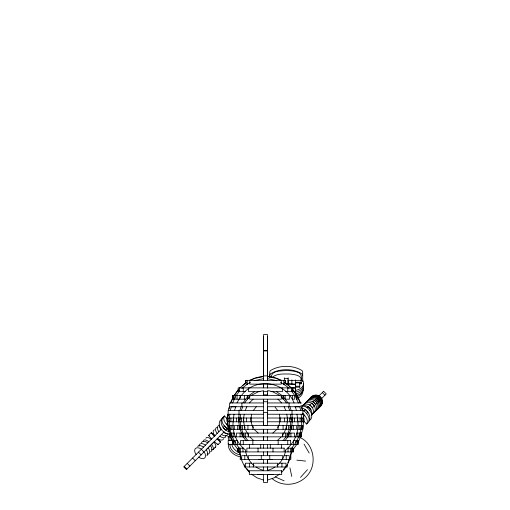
<?xml version="1.0" encoding="UTF-8"?>
<svg xmlns="http://www.w3.org/2000/svg" width="510" height="510" viewBox="0 0 510 510"><rect width="100%" height="100%" fill="white"/><g stroke="black" fill="none" stroke-linecap="round" stroke-linejoin="round"><path stroke-width="0.76" d="M229.933 440.614L229.933 433.079L231.527 433.079M263.625 470.736L263.625 466.969M263.625 402.932L263.625 399.394M263.625 393.624L263.625 391.654M263.625 386.695L263.625 384.119L263.625 387.887M263.625 375.411L263.625 336.339M273.041 474.517L267.393 474.504L267.393 480.101L273.902 477.902L279.639 474.102M267.393 470.736L267.393 466.969L267.393 470.386L268.196 470.207M267.393 459.459L267.393 463.207L267.393 459.459L272.41 459.44M267.393 413.495L267.393 418.015L303.89 418.015L303.922 420.833L303.393 422.714M267.393 403.11L267.393 399.394M267.393 384.119L267.393 387.887L267.393 386.695M267.393 375.411L267.393 336.339M288.105 384.617L288.105 379.931M291.867 384.617L291.867 379.931M295.634 394.319L295.634 392.082M295.634 391.336L295.634 390.59M295.634 389.844L295.634 388.346M295.634 387.6L295.634 379.912M295.8 387.147L299.727 387.147L299.727 382.889L295.857 382.889M299.759 383.794L301.238 383.794C300.479 380.313 303.055 375.194 299.236 372.899C295.22 370.974 290.681 370.623 286.288 370.515C281.558 371.114 271.428 370.152 271.339 377.005M229.29 420.1L229.283 420.253A40.851 40.851 0 0 0 235.288 442.546M229.404 418.27L229.87 414.247M227.925 416.53L228.072 414.247M240 419.66L240.503 414.247M290.885 421.732L289.98 427.864M292.294 421.846L291.471 427.603M285.472 450.891L285.574 449.922A31.939 31.939 0 0 0 297.636 419.66L297.005 414.247M230.303 410.48L231.272 406.782L236.028 406.782M234.007 414.247L233.382 419.66A31.939 31.939 0 0 0 245.444 449.922L245.54 450.891A24.276 24.276 0 0 0 254.107 465.643M227.116 418.002L227.396 416.53A9.575 9.575 0 0 1 228.282 414.413M290.981 453.632L291.293 451.694M228.493 410.48L229.328 406.719M228.977 408.975L229.513 406.719M239.062 414.247L238.584 419.66L239.407 426.889M244.239 414.247C243.295 418.793 243.55 423.619 244.991 428.03M302.749 390.73L302.863 390.163M234.53 410.486L235.741 406.719M290.407 455.666L290.789 454.308M230.558 402.951L233.223 397.003M230.743 402.951L231.151 401.721M239.853 410.486L241.115 406.719M241.357 410.486L242.715 406.719M245.253 410.486L246.878 406.719M289.552 429.165L286.952 435.412M291.108 429.006L288.443 435.636M301.047 433.825L301.512 432.391M251.71 414.247C250.378 418.793 250.99 423.842 253.336 427.954M227.587 416.842L227.517 417.033A19.501 19.501 0 0 1 227.76 416.383M232.643 403.021L235.473 396.672M269.764 375.417L270.325 373.989C279.397 368.271 293.046 368.271 302.118 373.989L302.679 375.417M287.825 462.812L289.125 459.644M236.927 402.951L240.656 396.563M297.464 443.4C302.315 434.565 304.304 424.256 303.169 414.247L267.393 414.247M231.47 401.045L232.764 398.355M277.682 427.954C280.028 423.842 280.64 418.793 279.301 414.247M303.495 420.871L306.637 424.046C308.958 420.195 305.28 415.752 302.494 413.215M226.969 418.493L224.394 415.918C222.334 419.309 225.375 423.243 227.626 425.722M236.213 395.492L239.649 390.794M253.336 410.486L256.3 406.719M233.956 395.696L238.253 389.697M297.056 444.019L293.237 449.482M234.135 395.728L238.393 389.806M242.938 402.951L247.465 396.946M244.698 402.951L246.26 400.579L250.021 396.646M282.361 435.444C286.709 429.414 288.277 421.509 286.779 414.247M285.855 437.076L283.107 440.608M287.748 436.866L284.911 440.825M283.299 469.844L285.096 467.46M271.919 377.649C276.573 373.173 284.178 374.047 290.158 374.028C293.996 374.671 301.773 374.844 301.238 380.447L302.71 380.447A6.783 6.031 0 0 1 302.417 386.746L301.448 387.753A11.367 10.111 0 0 1 295.437 390.405M239.215 388.601L246.209 382.487M249.339 402.951L253.126 399.183M281.099 437.019L277.262 440.608M241.453 395.454C255.567 376.482 285.498 381.416 294.091 402.951M300.517 477.379L307.441 469.691M276.42 429.809L272.85 433.079M224.394 415.918C218.248 420.208 224.846 427.979 229.474 430.427M223.342 417.46L221.136 419.551A8.95 6.33 45 0 0 220.524 428.221A8.95 6.33 45 0 0 229.462 434.061M208.622 435.342L211.287 432.678M221.48 429.139L183.759 466.86L186.43 469.531L224.151 431.811M224.719 425.901L223.042 427.584L225.713 430.249L227.39 428.572M227.9 422.726L226.421 424.199L228.027 425.805M207.685 448.264L206.225 449.724L206.971 451.006A6.604 3.927 45 0 1 206.901 455.742M213.11 449.514L215.558 447.066M217.961 444.682L220.626 442.017M303.775 411.085L305.35 409.511L307.995 412.156L306.421 413.731M307.135 407.726L308.199 406.661L310.845 409.307L309.78 410.371M309.748 405.112L311.75 403.11L314.396 405.756L312.394 407.758M312.93 401.931L314.53 400.331L317.175 402.976L315.575 404.577M315.486 399.375L316.595 398.265L319.241 400.911L318.132 402.02M303.138 417.014L304.617 415.535L302.5 413.419M319.655 400.497L320.669 399.483L318.023 396.837L317.316 397.539L319.961 400.184M306.637 424.046C312.719 419.928 306.669 412.271 302.169 409.689M281.367 472.521C287.959 466.197 291.427 457.062 291.714 448.016A40.851 40.851 0 0 0 294.914 443.815M241.855 388.454L247.312 384.157L250.327 382.423M242.39 385.719L245.087 383.424M248.95 395.556L254.503 391.654M298.586 397.755L299.548 397.137A9.167 8.154 0 0 0 301.563 395.084L301.99 394.383A9.601 8.543 0 0 0 302.749 392.445L302.946 390.475M251.774 395.148L258.411 391.706L263.625 390.692L263.625 395.422M297.451 396.589L299.548 395.428A9.167 8.154 0 0 0 301.563 393.369L301.99 392.675A9.601 8.543 0 0 0 302.57 391.342M249.792 380.256L254.892 378.082L260.208 376.762L263.625 376.482M250.537 380.179L254.866 378.344M254.184 380.753L263.625 378.605M294.672 392.177L295.634 391.865L294.13 391.865M255.618 378.159L262.229 376.871M257.977 474.517L263.625 474.504L263.625 482.549L267.393 482.562L267.393 474.504M263.625 350.625L267.393 350.625M263.625 350.912L267.393 350.912M284.363 378.363L288.105 378.363M288.105 380.352L301.238 380.352M295.832 382.27L301.238 382.27L301.238 383.794M286.594 383.775L288.105 383.775L288.105 377.833M247.471 384.132L245.935 384.132L245.935 380.358M283.547 384.132L285.084 384.132L285.084 380.358M295.634 394.848L295.634 384.247L288.105 384.043M295.857 386.236L299.727 386.236L299.727 387.147M291.114 388.014L295.634 388.014L291.159 387.619M245.571 391.654L238.17 391.654L238.17 387.887L292.842 387.887L292.842 391.654L285.447 391.654M260.049 391.654L248.587 391.654L248.587 387.887M263.173 391.654L267.846 391.654M270.969 391.654L282.432 391.654L282.432 387.887M263.625 394.81L267.393 394.81M234.313 399.183L232.764 399.183L232.764 395.422M239.419 399.183L234.938 399.183L234.938 395.422M245.852 399.183L240.063 399.183L240.063 395.422M247.477 399.183L247.184 395.422M283.541 399.183L283.828 395.422M292.294 399.183L294.672 399.183L294.672 395.422M263.625 401.746L267.393 401.746L267.393 425.55M263.625 402.951L229.627 402.951L229.627 406.731M267.393 402.951L301.384 402.951M229.997 406.731L263.625 406.731M275.298 406.731L301.021 406.731M294.984 406.782L299.746 406.782L300.709 410.48M263.625 410.486L228.129 410.486L228.129 414.247M263.625 412.494L267.393 412.494M263.625 414.247L227.849 414.247C226.772 423.995 228.556 434.067 233.223 442.718M263.625 418.015L227.128 418.015L227.128 421.795L233.21 421.795M267.393 421.783L297.7 421.795L297.7 418.015M297.808 421.795L303.89 421.795L303.488 416.664M263.625 425.442L267.393 425.442M229.863 425.544L228.289 425.544L228.289 429.312M233.427 425.544L230.112 425.544L230.112 429.312M252.635 425.544L234.319 425.544L234.319 429.312L296.699 429.312L296.699 425.544L278.377 425.544M297.591 425.544L300.906 425.544L300.906 429.312M301.149 425.544L302.889 425.544L302.889 429.312L297.591 429.312M234.205 429.312L228.129 429.312L228.129 425.544M234.256 433.079L231.871 433.079L231.871 436.847M241.848 433.079L236.468 433.079L236.468 436.847L294.544 436.847L294.544 433.079L289.164 433.079M247.924 433.079L243.901 433.079L243.901 436.847M283.095 433.079L287.111 433.079L287.111 436.847M296.756 433.079L299.14 433.079L299.14 436.847M299.491 433.079L301.085 433.079L301.085 436.847M227.575 436.828L230.998 436.828M236.155 436.847L229.806 436.847L229.806 434.584M294.863 436.847L301.212 436.847L301.212 433.079M232.547 440.614L228.187 440.614L228.187 444.357L233.682 444.357M234.606 440.608L233.076 440.608L233.076 444.389M237.558 440.608L235.257 440.608L235.257 444.389M293.46 440.608L295.762 440.608L295.762 444.389M296.412 440.608L297.936 440.608L297.936 444.389M239.853 444.389L229.933 444.376C229.723 450.088 235.193 453.97 240.293 454.958M291.165 444.389L298.12 444.389L298.12 440.608M239.419 448.143L237.838 448.143L237.838 451.911M243.359 448.143L240.363 448.143L240.363 451.911L246.349 451.911M287.659 448.143L290.649 448.143L290.649 451.911L284.669 451.911M291.599 448.143L293.18 448.143L293.18 451.911M240.21 451.911L237.666 451.911L237.666 448.896M290.802 451.911L293.352 451.911L293.352 448.896M240.414 455.672L240.172 459.453L290.847 459.453L290.847 455.672L290.483 455.672M247.152 455.672L241.695 455.672L241.695 459.453M283.866 455.672L289.323 455.672L289.323 459.453M251.902 463.207L245.418 463.207L245.418 466.981M278.862 463.207L286.034 463.207L286.034 466.981M258.602 459.44L263.625 459.459L263.625 463.207M286.314 383.762L295.615 384.24M267.393 376.482L270.81 376.762L276.127 378.082L281.227 380.256M268.789 376.871L275.4 378.159M296.858 460.167L305.611 461.085M267.393 378.605L276.834 380.753M262.822 470.207L263.625 470.386M263.625 480.101L257.116 477.902L251.373 474.102M240.535 456.896C234.198 455.793 227.645 450.719 228.34 443.694M240.083 452.906C236.124 451.726 232.662 448.449 231.738 444.376M276.152 378.344L281.201 380.486M276.509 391.654L282.062 395.556M299.976 437.478C312.573 443.005 316.646 460.396 309.94 471.941C302.111 484.997 283.955 488.44 272.174 478.686M275.425 476.978L284.147 480.86M280.685 382.423L286.537 386.172L289.157 388.454M223.597 432.365L224.859 433.111A6.604 4.099 45 0 0 227.632 433.761M221.512 434.456L222.774 435.202A6.604 4.099 45 0 0 228.212 434.112M258.168 433.079L254.592 429.809M203.547 447.091L202.298 446.333A6.604 3.927 45 0 0 197.561 446.403M201.418 449.221L200.169 448.462A6.604 3.927 45 0 0 195.107 448.934A6.604 3.927 45 0 0 196.21 454.678M279.244 395.148L272.601 391.706L269.031 390.826L267.393 390.692L267.393 395.422L267.393 393.624M284.58 382.583L288.086 385.26M284.809 382.487C292.083 387.332 297.477 394.785 300.46 402.951M207.736 442.89L206.505 442.113A6.604 3.64 45 0 0 201.431 442.833M205.505 445.115L204.274 444.344A6.604 3.64 45 0 0 199.053 446.148M219.804 436.158L221.015 436.955A6.604 3.302 45 0 0 225.917 435.476M217.496 438.466L218.707 439.263A6.604 3.302 45 0 0 223.514 438.81M211.274 439.352L210.107 438.511A6.604 2.544 45 0 0 205.912 438.351M208.826 441.794L207.666 440.952A6.604 2.544 45 0 0 203.496 441.698M253.757 440.608L249.913 437.019M289.164 386.178L291.197 388.18M280.997 396.646L284.758 400.579L286.32 402.951M277.886 399.183L281.673 402.951M217.05 438.912L218.076 439.894A6.604 0.351 45 0 0 220.62 441.94A6.604 0.351 45 0 0 217.407 438.313M214.385 441.583L215.411 442.565A6.604 0.351 45 0 0 217.458 443.929M249.69 471.96L246.821 468.652M322.314 392.547L324.959 395.193M318.89 395.97L321.536 398.616M315.55 399.311L318.195 401.956M313.076 401.784L315.722 404.424M309.851 405.01L312.496 407.649M224.617 426.003L227.288 428.674M201.393 449.227L204.841 453.135A6.604 3.927 45 0 1 204.363 458.197A6.604 3.927 45 0 1 198.626 457.094M198.46 452.16L201.131 454.831M192.576 458.05L195.247 460.721M187.195 463.424L189.867 466.095M184.244 466.382L186.915 469.053M249.651 472.521C243.053 466.197 239.585 457.062 239.305 448.016A40.851 40.851 0 0 1 236.098 443.815M214.385 436.254L213.403 435.228A6.604 0.351 45 0 1 211.363 432.684A6.604 0.351 45 0 1 214.99 435.897M211.72 438.919L210.738 437.892A6.604 0.351 45 0 1 209.374 435.84M291.369 390.794L295.545 396.672L298.369 403.021M292.625 389.806L297.285 396.34L300.269 402.951M283.547 396.946L288.08 402.951M247.911 440.608L245.163 437.076M246.1 440.825L243.264 436.866M237.781 449.482L233.956 444.019M211.491 444.459L212.332 445.625A6.604 2.544 45 0 1 211.586 449.788M248.65 435.444L245.648 430.032M217.139 433.5L216.348 432.289A6.604 3.302 45 0 1 217.827 427.386M214.837 435.801L214.041 434.59A6.604 3.302 45 0 1 214.493 429.79M277.682 410.486L274.718 406.719L267.393 406.731L267.393 410.486L302.889 410.486L302.889 414.247M210.4 445.549L211.172 446.786A6.604 3.64 45 0 1 210.451 451.854M220.932 429.707L220.186 428.445A6.604 4.099 45 0 1 219.542 425.671M218.847 431.791L218.101 430.529A6.604 4.099 45 0 1 219.192 425.091M304.017 444.089L309.188 453.046M227.715 422.905L227.033 419.845L227.53 416.664A8.715 8.715 0 0 1 228.263 415.248M289.903 406.719L291.165 410.486M288.297 406.719L289.661 410.486M284.134 406.719L285.766 410.486M244.067 435.412L241.466 429.165M242.569 435.636L239.904 429.006M231.47 438.09L233.408 442.125M295.277 406.719L296.482 410.486M301.69 406.719L302.526 410.48M240.038 453.632L240.42 454.984M289.935 467.855L291.765 476.461M301.748 407.464L302.328 410.486M291.956 414.247L292.338 418.2M290.515 414.247L291.019 419.66M241.039 427.864L240.127 421.732M228.977 430.179L229.264 431.677M239.719 451.694L239.936 452.988M301.149 414.247L301.614 418.27M227.976 423.389L228.123 425.684M301.652 418.876L301.735 420.253A40.851 40.851 0 0 1 295.73 442.546M303.686 418.015L303.686 421.795M303.01 418.015L303.01 421.795M302.71 381.588L302.679 372.064L302.118 370.642C293.046 364.918 279.397 364.918 270.325 370.642L269.764 372.064L269.764 377.527M302.723 425.544L302.723 429.312M302.073 425.544L302.073 429.312M301.844 418.015L301.844 421.795M300.435 433.079L300.435 436.847M300.109 418.015L300.109 421.795M299.727 382.889L299.727 383.794M299.153 425.544L299.153 429.312M297.489 396.927L297.489 395.422L232.573 395.422L232.573 399.183M297.247 395.422L297.247 399.183L296.476 399.183L296.476 395.422M297.215 433.079L297.215 436.847M297.164 440.608L297.164 444.389M297.107 395.422L297.107 396.927M294.423 418.015L294.423 421.795M293.632 440.608L293.632 444.389M293.333 425.544L293.333 429.312M292.549 395.422L292.549 399.183M292.561 418.015L292.561 421.795M292.319 448.143L292.319 451.911M292.064 418.015L292.064 421.795M292.02 410.486L292.02 414.247M291.867 387.6L291.867 388.346M291.841 425.544L291.841 429.312M291.382 387.887L291.382 391.654M291.286 425.544L291.286 429.312M291.089 418.015L291.089 421.795M290.917 433.079L290.917 436.847M290.235 425.544L290.235 429.312M289.578 418.015L289.578 421.795M289.482 395.422L289.482 399.183L285.192 399.183L285.192 395.422M289.113 402.951L289.113 406.731M288.909 436.847L288.909 433.079L288.309 433.079L288.309 436.847M288.615 425.544L288.615 429.312M288.016 448.143L288.016 451.911M287.748 387.887L287.748 391.654M287.755 440.608L287.755 444.389M287.41 418.015L287.41 421.795M287.277 464.718L287.277 466.981L244.347 466.981L244.347 464.718M286.308 425.544L286.308 429.312M286.218 455.672L286.218 459.453M285.358 433.079L285.358 436.847M285.32 383.38L285.32 380.358L245.699 380.358L245.699 383.38M284.338 377.833L284.338 380.76M284.389 418.015L284.389 421.795M283.777 380.358L283.777 384.132M283.088 425.544L283.088 429.312M282.891 395.422L282.891 399.183M282.776 436.847L282.776 433.079L248.242 433.079L248.242 436.847M282.712 459.453L282.712 455.672L248.306 455.672L248.306 459.453M281.941 463.207L281.941 466.981M281.622 444.376L281.622 448.156M281.348 395.422L281.348 399.183L249.67 399.183L249.67 395.422M281.208 380.358L281.208 384.132L249.811 384.132L249.811 380.358M280.073 418.015L280.073 421.795M278.167 440.608L278.167 444.389M278.046 429.312L278.046 425.544L252.973 425.544L252.973 429.312M277.701 466.981L277.701 463.207L253.317 463.207L253.317 466.981M272.99 448.143L272.99 451.911M270.287 444.376L270.287 448.156M269.752 455.672L269.752 459.453M267.393 378.809L267.393 334.483L263.625 334.483L263.625 376.909M267.393 379.886L267.393 380.358L267.393 375.889L263.625 375.889L263.625 380.358L263.625 379.886M267.393 429.312L267.393 433.079M267.393 436.847L267.393 440.608M267.393 444.376L267.393 448.156M263.625 399.183L263.625 425.544L263.625 421.783L233.312 421.795L233.312 418.015M263.625 444.376L263.625 448.156M263.625 451.911L263.625 455.672M261.267 455.672L261.267 459.453M260.725 444.376L260.725 448.156M258.028 448.143L258.028 451.911M252.852 440.608L252.852 444.389M250.945 418.015L250.945 421.795M249.517 463.207L249.517 466.981M249.396 444.376L249.396 448.156M248.128 395.422L248.128 398.431M247.93 425.544L247.93 429.312M247.242 380.358L247.242 384.132M246.63 418.015L246.63 421.795M245.661 433.079L245.661 436.847M244.8 455.672L244.8 459.453M244.711 425.544L244.711 429.312M244.354 395.422L244.354 399.183M243.601 418.015L243.601 421.795M243.27 387.887L243.27 391.654M243.264 440.608L243.264 444.389M242.996 448.143L242.996 451.911M242.709 436.847L242.709 433.079L242.103 433.079L242.103 436.847M242.403 425.544L242.403 429.312M241.906 402.951L241.906 406.731M241.44 418.015L241.44 421.795M240.784 425.544L240.784 429.312M240.102 433.079L240.102 436.847M239.929 418.015L239.929 421.795M239.732 425.544L239.732 429.312M239.63 387.887L239.63 391.654M239.171 425.544L239.171 429.312M238.999 410.486L238.999 414.247M238.954 418.015L238.954 421.795M238.693 448.143L238.693 451.911M238.457 418.015L238.457 421.795M237.685 425.544L237.685 429.312M237.386 440.608L237.386 444.389M237.061 395.422L237.061 399.183M236.595 418.015L236.595 421.795M233.854 440.608L233.854 444.389M233.797 433.079L233.797 436.847M233.535 395.422L233.535 399.183M233.293 441.367L233.293 444.389M232.898 441.367L232.898 444.389M231.865 425.544L231.865 429.312M231.374 438.351L231.374 440.614M230.909 418.015L230.909 421.795M230.584 433.079L230.584 436.847M230.195 434.584L230.195 436.847M229.175 418.015L229.175 421.795M228.939 425.544L228.939 429.312M228.34 436.598L228.34 440.538M228.002 418.015L228.002 421.795M227.333 418.015L227.333 421.795M207.136 454.238A6.604 3.64 45 0 0 208.941 449.01L208.169 447.78L213.932 442.017L214.78 443.177A6.604 2.544 45 0 1 214.933 447.378M228.958 431.772A8.95 6.33 45 0 1 221.812 425.142A8.95 6.33 45 0 1 223.023 417.664M300.836 405.718A8.95 6.33 45 0 1 310.526 411.525A8.95 6.33 45 0 1 309.347 420.559M302.099 407.981A8.95 6.33 45 0 1 308.964 421.145M310.258 398.24A6.604 6.553 45 0 1 320.395 396.723A6.604 6.553 45 0 1 319.764 406.961M309.927 398.578A6.604 6.553 45 0 1 320.267 397.252A6.604 6.553 45 0 1 318.948 407.598M307.033 401.466A6.604 6.101 45 0 1 316.978 400.548A6.604 6.101 45 0 1 316.053 410.486M306.013 402.486A6.604 6.101 45 0 1 315.958 401.568A6.604 6.101 45 0 1 315.033 411.506M304.897 403.601A6.604 5.718 45 0 1 314.498 403.021A6.604 5.718 45 0 1 313.918 412.622M303.565 404.94A6.604 5.718 45 0 1 313.166 404.36A6.604 5.718 45 0 1 312.585 413.961M308.582 399.916A6.604 6.356 45 0 1 318.75 398.775A6.604 6.356 45 0 1 317.602 408.937M307.861 400.643A6.604 6.356 45 0 1 318.023 399.496A6.604 6.356 45 0 1 316.882 409.664M302.143 406.355A6.604 5.176 45 0 1 311.259 406.26A6.604 5.176 45 0 1 311.164 415.376M302.385 406.119A6.604 5.176 45 0 1 309.608 407.917A6.604 5.176 45 0 1 311.406 415.14M309.627 398.877A6.604 6.502 45 0 1 319.713 397.405A6.604 6.502 45 0 1 319.126 407.598M309.462 398.865A6.604 6.502 45 0 1 319.458 398.068A6.604 6.502 45 0 1 318.654 408.064M295.437 392.113A11.367 10.111 0 0 0 301.455 389.468L302.417 388.454A6.783 6.031 0 0 0 303.291 383.38M295.437 393.847A11.367 10.111 0 0 0 301.455 391.202A6.783 6.031 0 0 0 303.546 386.414L303.463 385.758A6.993 6.216 0 0 0 303.284 385.114M297.088 395.205A11.367 10.111 0 0 0 301.455 392.91A6.783 6.031 0 0 0 303.546 388.129L303.463 387.472A6.993 6.216 0 0 0 303.284 386.822M285.504 450.897A24.276 24.276 0 0 1 276.904 465.643M275.075 466.994A24.276 24.276 0 0 1 268.183 470.175M262.828 470.175A24.276 24.276 0 0 1 255.944 466.994M227.887 416.058A19.501 19.501 0 0 1 228.168 415.42M263.625 436.847L263.625 440.608L263.625 436.847M263.625 429.312L263.625 433.079L263.625 429.312M267.393 451.911L267.393 455.672L267.393 451.911M323.595 391.266L318.489 396.372L321.134 399.018L326.241 393.911L323.595 391.266M290.611 440.608L240.408 440.608L240.408 444.389L290.611 444.389L290.611 440.608M284.159 448.143L246.859 448.143L246.859 451.911L284.159 451.911L284.159 448.143M281.686 470.768L249.326 470.768L249.326 474.542L281.686 474.542L281.686 470.768"/></g></svg>
